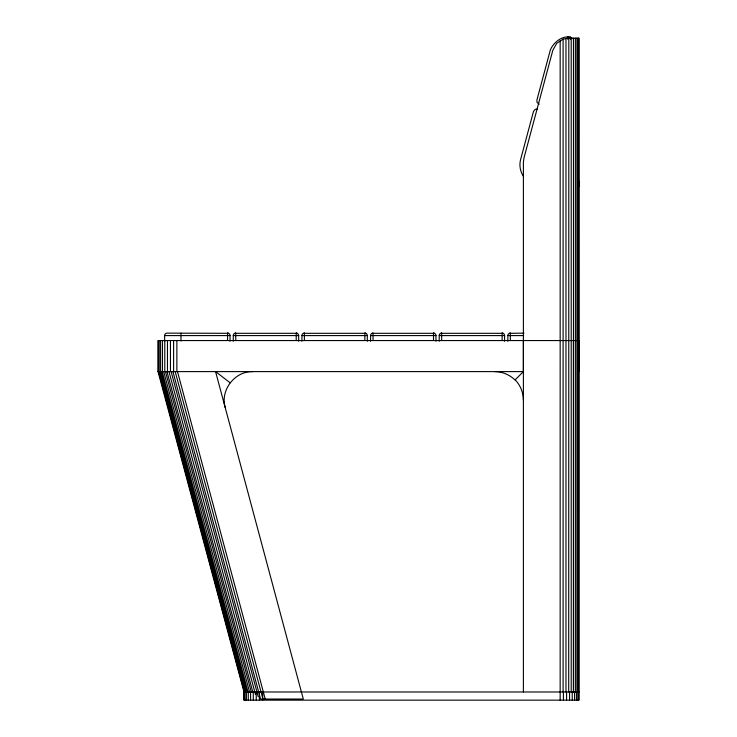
<?xml version="1.0" encoding="UTF-8"?>
<svg xmlns="http://www.w3.org/2000/svg" width="737" height="737" viewBox="0 0 737 737"><rect width="100%" height="100%" fill="white"/><g stroke="black" fill="none" stroke-linecap="round" stroke-linejoin="round"><path stroke-width="1.11" d="M494.785 371.605C502.293 371.66 509.663 374.718 515.016 379.988L523.39 371.605L523.39 340.549M573.46 38.167L573.46 691.979L573.46 340.549M578.96 371.605L578.969 340.549L158.068 340.549L158.068 371.605M578.96 186.553L578.96 181.182M252.846 371.605C234.735 371.061 220.004 390.26 225.218 407.616M563.105 691.979L563.105 39.135L556.693 43.336L552.833 50.282L523.943 158.087L523.39 162.315L523.39 691.979M235.379 333.317L297.075 333.317M304.022 333.317L365.727 333.317M372.673 333.317L434.379 333.317M441.297 333.317L503.002 333.317M509.949 333.317L523.998 333.133M563.022 39.162L567.315 38.213L578.96 38.167L578.96 700.15L243.883 700.15L243.883 691.979L578.969 691.979M235.066 333.317L235.739 333.133L235.739 339.941M303.718 333.317L304.381 333.133L304.381 339.941M372.369 333.317L373.033 333.133L373.033 339.941M440.993 333.317L441.656 333.133L441.656 339.941M509.645 333.317L510.308 333.133L510.308 339.941M572.87 38.656C564.487 32.732 551.562 43.216 549.784 51.986L536.868 100.204L537.061 102.434L539.18 104.212M228.424 333.317L167.087 333.133A2.451 2.451 0 0 0 164.637 335.584L164.637 341.268M164.637 335.584L230.018 335.584L230.018 341.268M233.279 341.268L233.279 335.584L298.66 335.584L298.66 341.268M301.93 341.268L301.93 335.584L367.312 335.584L367.312 341.268M370.582 341.268L370.582 335.584L435.963 335.584L435.963 341.268M439.206 341.268L439.206 335.584L504.587 335.584L504.587 341.268M507.857 341.268L507.857 335.584L523.62 335.584M523.39 371.605L158.031 371.605L244.408 693.499M570.023 36.85L570.585 36.914L570.567 39.208M537.494 109.094L535.265 109.288L533.496 111.407L520.589 159.56C519.088 165.337 520.202 171.657 523.592 176.567M502.137 339.941L502.137 333.133L502.8 333.317M433.513 339.941L433.513 333.133L434.176 333.317M364.861 339.941L364.861 333.133L365.524 333.317M296.21 339.941L296.21 333.133L296.873 333.317M227.558 339.941L227.558 333.133L228.221 333.317M230.156 382.798L215.572 371.605L303.303 699.044L260.557 699.044L172.919 371.605M515.154 379.841C520.34 385.184 523.334 392.48 523.39 399.924M177.497 371.605L265.237 699.044M175.185 371.605L262.916 699.044M171.122 371.605L258.263 696.824M168.976 371.605L255.527 694.613M166.977 371.605L252.929 692.393M165.447 371.605L251.4 692.393M163.715 371.605L249.668 692.393M162.195 371.605L248.148 692.393M161.108 371.605L247.061 692.393M159.975 371.605L245.928 692.393M159.1 371.605L245.053 692.393M158.575 371.605L244.527 692.393M578.729 38.167L578.674 700.15M578.048 38.167L578.048 691.979M577.826 691.979L577.826 700.15M576.914 38.167L576.914 691.979M576.435 691.979L576.435 700.15M575.376 38.167L575.376 691.979M574.556 691.979L574.556 700.15M572.244 691.979L572.244 700.15M571.212 38.167L571.212 691.979M569.563 691.979L569.563 700.15M568.817 36.868L568.697 691.979M567.702 36.942L567.702 39.218M566.587 691.979L566.587 700.15M565.979 38.379L565.979 691.979M563.427 691.979L563.427 700.15M560.166 40.526L560.157 700.15M262.676 691.979L262.676 700.15M259.415 691.979L259.415 700.15M256.246 691.979L256.246 700.15M253.279 691.979L253.279 700.15M250.589 691.979L250.589 700.15M248.277 691.979L248.277 700.15M246.398 691.979L246.398 700.15M245.016 691.979L245.016 700.15M244.168 691.979L244.168 700.15M180.98 333.133L180.98 341.028M176.871 340.549L176.871 371.605M173.61 340.549L173.61 371.605M170.44 340.549L170.44 371.605M167.474 340.549L167.474 371.605M164.784 340.549L164.784 371.605M162.472 340.549L162.472 371.605M160.592 340.549L160.592 371.605M159.201 340.549L159.201 371.605M158.354 340.549L158.354 371.605M227.558 333.133A2.451 2.451 0 0 1 230.018 335.584M296.21 333.133A2.451 2.451 0 0 1 298.66 335.584M233.279 335.584A2.451 2.451 0 0 1 235.739 333.133M364.861 333.133A2.451 2.451 0 0 1 367.312 335.584M301.93 335.584A2.451 2.451 0 0 1 304.381 333.133M433.513 333.133A2.451 2.451 0 0 1 435.963 335.584M370.582 335.584A2.451 2.451 0 0 1 373.033 333.133M502.137 333.133A2.451 2.451 0 0 1 504.587 335.584M439.206 335.584A2.451 2.451 0 0 1 441.656 333.133M507.857 335.584A2.451 2.451 0 0 1 510.308 333.133"/></g></svg>
